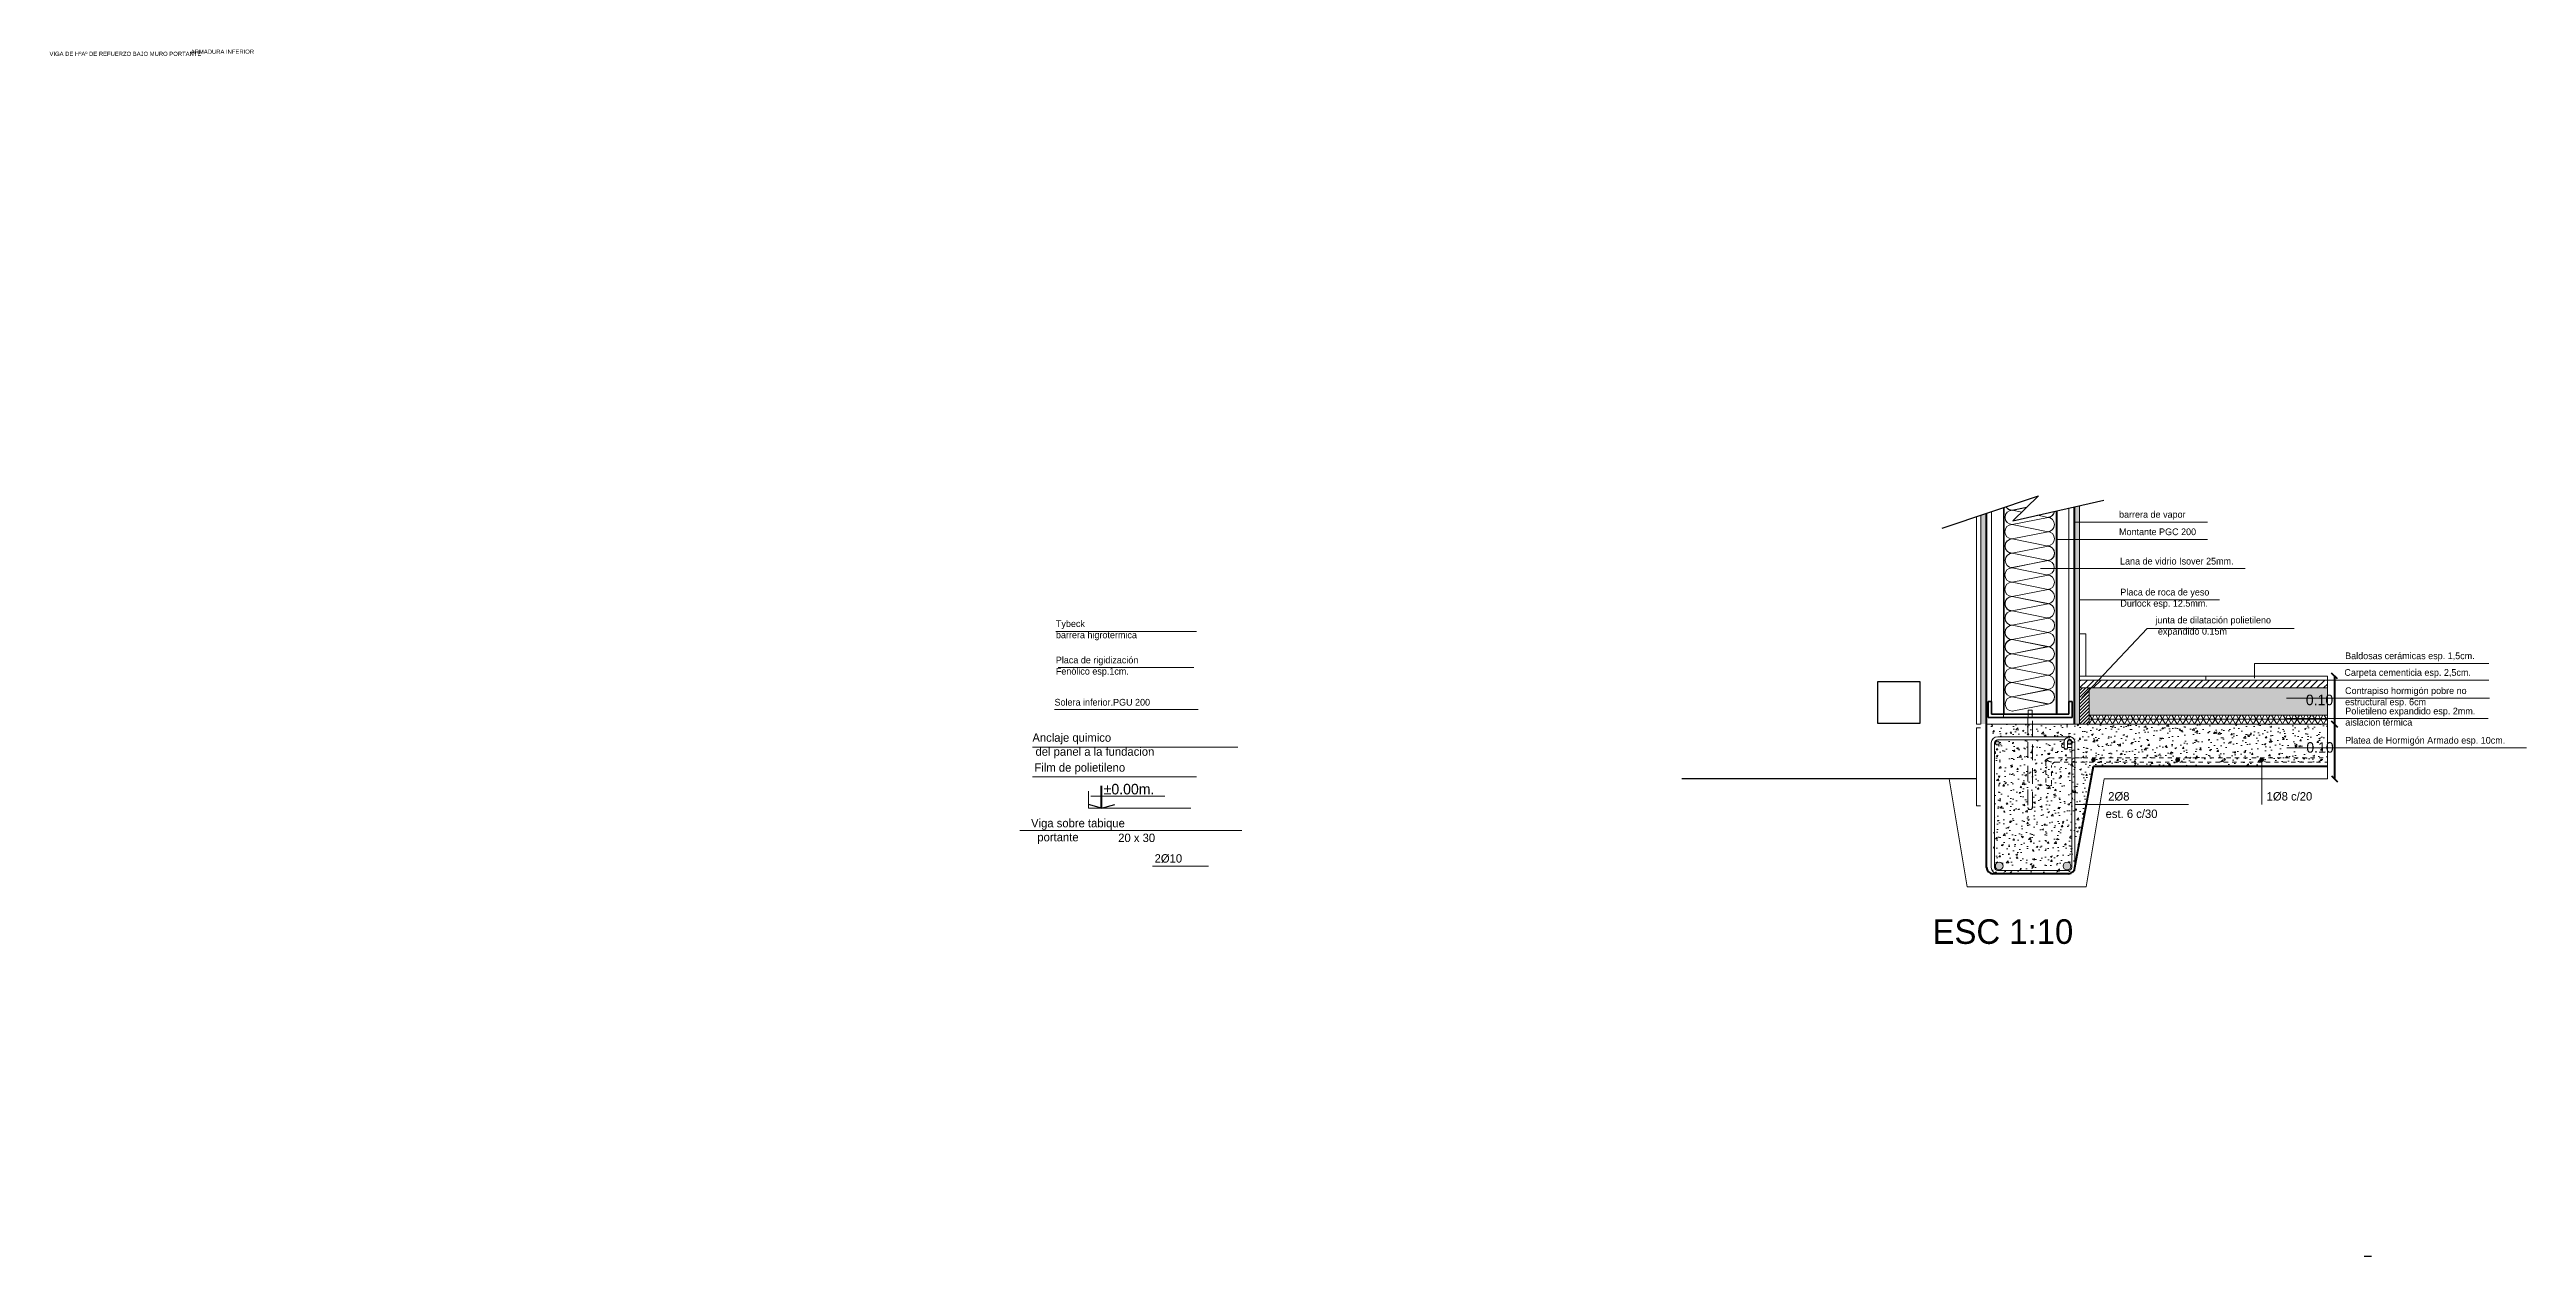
# Model space of a CAD drawing. Header units: millimetres. Extents: x 2439 to 2849, y 1282 to 1398.
# Drawn here: x 2441.5 to 2500.4, y 1282.4 to 1311.1 of the extents above; entities that cross this region are included whole.
import ezdxf

# ---------------------------------------------------------------- set-up
doc = ezdxf.new("R2010")
doc.units = ezdxf.units.MM
doc.linetypes.add('HIDDEN', pattern=[0.375, 0.25, -0.125])
for name, color, linetype, lineweight in [('-0.05 gris 253', 253, 'Continuous', 5), ('-0.1 puntead', 7, 'HIDDEN', 13), ('-0.2', 7, 'Continuous', 20), ('-0.3', 7, 'Continuous', 35), ('-01', 5, 'Continuous', 9), ('-02', 2, 'Continuous', 20), ('-cotasparciales', 2, 'Continuous', 20), ('-Cuadricula', 250, 'Continuous', 20), ('-Muro 0.4', 1, 'Continuous', 40), ('-MUROS', 40, 'Continuous', 25), ('-paneles', 5, 'Continuous', 20), ('.01', 5, 'Continuous', 9), ('.02', 2, 'Continuous', 20), ('.3', 6, 'Continuous', 30), ('0.1', 142, 'Continuous', 9)]:
    doc.layers.add(name, color=color, linetype=linetype, lineweight=lineweight)
doc.styles.get("Standard").update_dxf_attribs({"font": 'arial.ttf'})
doc.styles.add('Stylus', font='GOTHIC.TTF', dxfattribs={"height": 0.1})

# ---------------------------------------------------------------- blocks, each defined once
blk = doc.blocks.new('_Oblique')
at = {"color": 0, "linetype": 'ByBlock', "lineweight": -2}
blk.add_line((-0.5, -0.5), (0.5, 0.5), dxfattribs=at)

msp = doc.modelspace()

# ---------------------------------------------------------------- hatches: boundary and pattern name
at = {"layer": '-0.05 gris 253', "linetype": 'Continuous', "ltscale": 0.2}
h = msp.add_hatch(color=253, dxfattribs=at)
h.paths.add_polyline_path([(2487.4442, 1295.10022), (2487.5692, 1295.10022), (2487.5692, 1296.94231), (2487.4442, 1296.94231)])
h.paths.add_polyline_path([(2489.79369, 1300.29776), (2489.66869, 1300.26902), (2489.66869, 1295.10022), (2489.79369, 1295.10022)])
h.paths.add_polyline_path([(2487.5692, 1300.11093), (2487.4442, 1300.06866), (2487.4442, 1296.94231), (2487.5692, 1296.94231)])
at = {"layer": '.01', "linetype": 'Continuous', "ltscale": 0.2}
h = msp.add_hatch(dxfattribs=at)
h.set_pattern_fill('_USER', color=256, scale=0.114, angle=45, style=0, pattern_type=0)
h.set_pattern_definition([(45, (2489.79369, 1295.96045), (-0.0806102, 0.0806102), [])])
h.paths.add_polyline_path([(2495.68983, 1295.96045), (2495.68983, 1296.14729), (2489.79369, 1296.14729), (2489.79369, 1295.96045)])
h = msp.add_hatch(dxfattribs=at)
h.set_pattern_fill('JIS_LC_20', color=256, scale=0.0028, style=0)
h.set_pattern_definition([(45, (2489.793685, 1295.100223), (-0.039598, 0.039598), []), (45, (2489.794805, 1295.100223), (-0.039598, 0.039598), [])])
h.paths.add_polyline_path([(2489.79369, 1295.10022), (2490.02195, 1295.10022), (2490.02195, 1295.96045), (2489.79369, 1295.96045)])
h = msp.add_hatch(dxfattribs=at)
h.set_pattern_fill('AR-SAND', color=256, scale=0.0028, style=0)
h.set_pattern_definition([(37.5, (2490.02195, 1295.31045), (-0.00448, 0.1370357), [0, -0.1081024, 0, -0.120904, 0, -0.11557]), (7.5, (2490.02195, 1295.31045), (0.1258665, 0.200711), [0, -0.0583184, 0, -0.0974344, 0, -0.037338]), (327.5, (2489.93447, 1295.31045), (0.2214779, 0.0004024), [0, -0.03556, 0, -0.128016, 0, -0.167132]), (317.5, (2489.93447, 1295.31045), (0.213796, 0.06242), [0, -0.01778, 0, -0.0839216, 0, -0.096012])])
h.paths.add_polyline_path([(2495.68983, 1295.31045), (2495.68983, 1295.96045), (2490.02195, 1295.96045), (2490.02195, 1295.31045)])
h = msp.add_hatch(dxfattribs=at)
h.set_pattern_fill('AR-CONC', color=256, scale=0.00225, style=0)
h.set_pattern_definition([(50, (2704.07903, 1210.8558), (0.4099155, -0.03586294), [0.0428625, -0.4714875]), (355, (2704.07903, 1210.8558), (-0.07929636, 0.42987745), [0.03429, -0.37719]), (100.451, (2704.1132, 1210.8528), (0.3306206, 0.39401255), [0.0364275, -0.4007025]), (46.1842, (2704.07903, 1210.9701), (0.6099278, -0.0945952), [0.0642937, -0.7072312]), (96.6356, (2704.12986, 1210.9622), (0.5341595, 0.5567075), [0.0546412, -0.6010537]), (351.184, (2704.079, 1210.9701), (0.5341604, 0.5567065), [0.051435, -0.565785]), (21, (2704.13618, 1210.9415), (0.3411335, -0.2300974), [0.0428625, -0.4714875]), (326, (2704.1362, 1210.9415), (0.1390546, 0.4144229), [0.03429, -0.37719]), (71.4514, (2704.1646, 1210.92234), (0.4801871, 0.1843264), [0.0364275, -0.4007025]), (37.5, (2704.07903, 1210.85579), (0.00694936, 0.19024884), [0, -0.372618, 0, -0.382905, 0, -0.37861875]), (7.5, (2704.07903, 1210.8558), (0.15034424, 0.2254063), [0, -0.218313, 0, -0.3640455, 0, -0.14430375]), (327.5, (2703.95159, 1210.85579), (0.30507884, -0.01288967), [0, -0.142875, 0, -0.44577, 0, -0.5915025]), (317.5, (2703.89444, 1210.8558), (0.33329066, 0.0572096), [0, -0.1857375, 0, -0.296037, 0, -0.4200525])])
h.paths.add_polyline_path([(2489.68316, 1294.69258, 0.36457479), (2489.5555, 1294.80022), (2489.55532, 1294.80022, 0.29694247), (2489.43667, 1294.72294), (2487.84084, 1294.7241, 0.36546124), (2487.77021, 1294.65176), (2487.77021, 1292.56832), (2487.69293, 1292.56832), (2487.69293, 1291.68955, 0.39085115), (2487.84749, 1291.53993), (2489.5286, 1291.53993, 0.39085115), (2489.68316, 1291.68955), (2489.68316, 1291.72467), (2489.58663, 1291.72467, -1), (2489.40311, 1291.72467, -1), (2489.58663, 1291.72467), (2489.68316, 1291.72467)])
h.paths.add_polyline_path([(2487.79246, 1294.65147, -1), (2487.88422, 1294.65147, -1)], flags=16)
h.paths.add_polyline_path([(2489.50885, 1294.67329, -1), (2489.60061, 1294.67329, -1)], flags=16)
h.paths.add_polyline_path([(2489.39034, 1294.62184, 0.78813423), (2489.39034, 1294.54456), (2489.42749, 1294.54456), (2489.42749, 1294.62184)], flags=16)
h.paths.add_polyline_path([(2489.50477, 1294.69258, -0.89378337), (2489.60588, 1294.69258, 0.89378337), (2489.50477, 1294.69258), (2489.50477, 1294.62184), (2489.58674, 1294.62184, 0.10212521), (2489.6063, 1294.62822, -0.10212521), (2489.58674, 1294.62184), (2489.50477, 1294.62184), (2489.50477, 1294.54456), (2489.58674, 1294.54456, 0.10212521), (2489.6063, 1294.55094, -0.10212521), (2489.58674, 1294.54456), (2489.50477, 1294.54456)], flags=16)
h.paths.add_polyline_path([(2487.97298, 1291.72467, -1), (2487.78947, 1291.72467, -1)], flags=16)
h.paths.add_polyline_path([(2487.69293, 1295.10022), (2487.69293, 1294.65176, -0.39085115), (2487.84749, 1294.80138), (2489.55532, 1294.80022, -0.36495964), (2489.68316, 1294.69258), (2489.68316, 1294.29616), (2495.68983, 1294.29616), (2495.68983, 1295.10022)])
h.paths.add_polyline_path([(2490.125, 1294.10022), (2494.125, 1294.10022), (2494.125, 1294.19781), (2489.68316, 1294.19781), (2489.68316, 1293.19106), (2489.95836, 1293.19106)])
h.paths.add_polyline_path([(2489.68316, 1294.29616), (2489.68316, 1294.19781), (2494.125, 1294.19781), (2494.125, 1294.20434, -0.41421356), (2494.07912, 1294.25022, -1), (2494.17088, 1294.25022, -0.41421356), (2494.125, 1294.20434), (2494.125, 1294.19781), (2495.68983, 1294.19781), (2495.68983, 1294.29616)])
h.paths.add_polyline_path([(2490.07912, 1294.25022, -1), (2490.17088, 1294.25022, -1)], flags=16)
h.paths.add_polyline_path([(2492.17088, 1294.25022, -1), (2492.07912, 1294.25022, -1)], flags=16)
h.paths.add_polyline_path([(2489.68316, 1291.72467), (2489.68959, 1291.72467), (2489.95836, 1293.19106), (2489.68316, 1293.19106)])
h = msp.add_hatch(color=256, dxfattribs=at)
h.paths.add_polyline_path([(2487.78947, 1291.72467, 1), (2487.97298, 1291.72467, 1)])
h.paths.add_polyline_path([(2489.40311, 1291.72467, 1), (2489.58663, 1291.72467, 1)])
h.paths.add_polyline_path([(2489.60061, 1294.67329, 1), (2489.50885, 1294.67329, 1)])
h.paths.add_polyline_path([(2487.79246, 1294.65147, 1), (2487.88422, 1294.65147, 1)])
for points in [[(2490.17088, 1294.25022, 1), (2490.07912, 1294.25022, 1)], [(2492.07912, 1294.25022, 1), (2492.17088, 1294.25022, 1)], [(2494.07912, 1294.25022, 1), (2494.17088, 1294.25022, 1)]]:
    msp.add_hatch(color=256, dxfattribs=at).paths.add_polyline_path(points)

# ---------------------------------------------------------------- linework, layer by layer
at = {"layer": '-0.1 puntead', "ltscale": 1.5}
for p, q in [((2488.56317, 1295.23537), (2488.56317, 1293.11667)), ((2488.67471, 1293.11667), (2488.67471, 1295.23538))]:
    msp.add_line(p, q, dxfattribs=at)
at = {"layer": '-0.1 puntead', "ltscale": 0.2}
for p, q in [((2488.98969, 1294.20762), (2488.98969, 1293.66679)), ((2489.08849, 1294.29616), (2495.68983, 1294.29616)), ((2489.22463, 1294.19781), (2495.68983, 1294.19781)), ((2489.12644, 1293.66679), (2489.12644, 1294.11192))]:
    msp.add_line(p, q, dxfattribs=at)
for centre, radius, start, end in [((2489.10037, 1294.18351), 0.11327, 96.0194074, 167.7141321), ((2489.23651, 1294.08516), 0.11327, 96.0194074, 167.7141321), ((2489.05807, 1293.71224), 0.0821, 213.611986, 326.388014)]:
    msp.add_arc(centre, radius, start, end, dxfattribs=at)
at = {"layer": '-0.1 puntead', "ltscale": 1.5}
msp.add_arc((2488.61894, 1293.12503), 0.05639, 188.5228278, 351.4771722, dxfattribs=at)
at = {"layer": '-0.2'}
for p, q in [((2487.4442, 1300.06866), (2487.4442, 1295.10022)), ((2487.5692, 1300.11093), (2487.5692, 1295.10022)), ((2487.3442, 1300.03485), (2487.3442, 1295.10022)), ((2489.79369, 1295.96045), (2495.68983, 1295.96045)), ((2490.02195, 1295.96045), (2490.02195, 1295.10022)), ((2487.3442, 1295.10022), (2487.43911, 1295.10022)), ((2487.3442, 1295.00954), (2487.3442, 1293.15587)), ((2487.3442, 1295.00954), (2487.43911, 1295.00954)), ((2487.69293, 1295.10022), (2495.68983, 1295.10022)), ((2490.02195, 1295.31045), (2495.68983, 1295.31045)), ((2487.3442, 1293.15587), (2487.43911, 1293.15587))]:
    msp.add_line(p, q, dxfattribs=at)
at = {"layer": '-0.3', "linetype": 'Continuous', "ltscale": 0.2}
for p, q in [((2487.61894, 1295.25999), (2487.61894, 1295.63999)), ((2487.61894, 1295.63999), (2487.69894, 1295.63999)), ((2487.69894, 1295.33999), (2487.69894, 1295.63999)), ((2489.53894, 1295.33999), (2489.53894, 1295.63999)), ((2489.53894, 1295.63999), (2489.61894, 1295.63999)), ((2489.61894, 1295.25999), (2489.61894, 1295.63999)), ((2487.61894, 1295.25999), (2489.61894, 1295.25999)), ((2487.69894, 1295.33999), (2489.53894, 1295.33999))]:
    msp.add_line(p, q, dxfattribs=at)
at = {"layer": '-01'}
for p, q in [((2487.97974, 1300.24975), (2487.97974, 1295.25999)), ((2487.99894, 1300.25624), (2487.99894, 1295.33999)), ((2489.23894, 1300.17019), (2489.23894, 1295.33999)), ((2489.25814, 1300.1746), (2489.25814, 1295.33999)), ((2489.79369, 1296.24393), (2495.68983, 1296.24393)), ((2489.79369, 1296.14729), (2495.68983, 1296.14729)), ((2488.56924, 1295.25999), (2488.56924, 1295.43402)), ((2488.56924, 1295.43402), (2488.66864, 1295.43402)), ((2488.66864, 1295.43402), (2488.66864, 1295.25999)), ((2464.88824, 1294.55525), (2469.77738, 1294.55525)), ((2464.88824, 1293.844), (2468.79315, 1293.844)), ((2466.22231, 1293.10022), (2468.65332, 1293.10022)), ((2466.27734, 1293.38997), (2468.03982, 1293.38997)), ((2489.68316, 1293.19106), (2492.38253, 1293.19106)), ((2464.5919, 1292.56832), (2469.86814, 1292.56832)), ((2467.74142, 1291.72467), (2469.07563, 1291.72467))]:
    msp.add_line(p, q, dxfattribs=at)
at = {"layer": '-02'}
for p, q in [((2489.66869, 1300.26902), (2489.66869, 1295.10022)), ((2489.79369, 1300.29776), (2489.79369, 1295.10022)), ((2487.84749, 1294.80138), (2489.55532, 1294.80022)), ((2487.69293, 1291.68955), (2487.69293, 1294.65176)), ((2487.77021, 1291.68955), (2487.77021, 1294.65176)), ((2487.84084, 1294.7241), (2489.43667, 1294.72294)), ((2489.39034, 1294.62184), (2489.42749, 1294.62184)), ((2489.39034, 1294.54456), (2489.42749, 1294.54456)), ((2489.42749, 1294.5276), (2489.42749, 1294.69258)), ((2489.50477, 1294.5276), (2489.50477, 1294.69258)), ((2489.50477, 1294.62184), (2489.58674, 1294.62184)), ((2489.50477, 1294.54456), (2489.58674, 1294.54456)), ((2489.60588, 1294.69258), (2489.60588, 1291.68955)), ((2489.68316, 1294.69258), (2489.68316, 1291.68955)), ((2489.53525, 1291.61721), (2487.84084, 1291.61721))]:
    msp.add_line(p, q, dxfattribs=at)
for centre, radius in [((2487.83834, 1294.65147), 0.04588), ((2489.55473, 1294.67329), 0.04588), ((2490.125, 1294.25022), 0.04588), ((2492.125, 1294.25022), 0.04588), ((2494.125, 1294.25022), 0.04588), ((2487.88122, 1291.72467), 0.09176), ((2489.49487, 1291.72467), 0.09176)]:
    msp.add_circle(centre, radius, dxfattribs=at)
for centre, radius, start, end in [((2487.8513, 1294.64281), 0.15861, 91.3736266, 176.7660294), ((2489.55532, 1294.6705), 0.12973, 9.7998339, 170.2001661), ((2487.8484, 1294.64607), 0.0784, 95.5371251, 175.8387213), ((2489.39963, 1294.5832), 0.03974, 103.5142911, 256.4857089), ((2489.46613, 1294.53608), 0.03956, 192.3779274, 347.6220726), ((2489.55532, 1294.68689), 0.05087, 6.4203702, 173.5796298), ((2489.58106, 1294.67239), 0.05087, 276.4203702, 299.2021203), ((2489.58106, 1294.59511), 0.05087, 276.4203702, 299.2021203), ((2487.8513, 1291.6985), 0.15861, 183.2339706, 268.6263734), ((2487.8484, 1291.69524), 0.0784, 184.1612787, 264.4628749), ((2489.52769, 1291.69524), 0.0784, 275.5371251, 355.8387213)]:
    msp.add_arc(centre, radius, start, end, dxfattribs=at)
at = {"layer": '-cotasparciales', "linetype": 'Continuous', "ltscale": 0.2}
for p, q in [((2486.68889, 1293.80022), (2487.12096, 1291.22744)), ((2489.94675, 1291.22744), (2490.37882, 1293.80022)), ((2490.37882, 1293.80022), (2495.68983, 1293.80022)), ((2487.12096, 1291.22744), (2489.94675, 1291.22744))]:
    msp.add_line(p, q, dxfattribs=at)
at = {"layer": '-Cuadricula'}
for p, q in [((2488.41875, 1300.14276), (2488.186, 1300.18918)), ((2488.41875, 1300.14276), (2488.186, 1300.18918)), ((2488.19024, 1300.18834), (2488.53581, 1300.25698)), ((2488.19024, 1300.18834), (2488.53581, 1300.25698)), ((2488.53581, 1300.25698), (2488.19024, 1300.18834)), ((2488.19024, 1300.1836), (2488.52972, 1300.25103)), ((2488.52972, 1300.25103), (2488.19024, 1300.1836)), ((2488.41852, 1300.14254), (2488.19024, 1300.18807)), ((2489.04764, 1300.01706), (2488.79351, 1300.06775)), ((2489.04341, 1300.01817), (2488.79413, 1300.06789)), ((2489.04341, 1300.01817), (2488.79413, 1300.06789)), ((2489.04341, 1300.01817), (2488.186, 1299.84787)), ((2488.186, 1299.84787), (2489.04341, 1300.01817)), ((2488.186, 1299.84787), (2489.04341, 1300.01817)), ((2489.04341, 1299.6766), (2488.186, 1299.84761)), ((2489.04341, 1299.6766), (2488.186, 1299.5063)), ((2488.186, 1299.5063), (2489.04341, 1299.6766)), ((2489.04764, 1300.01706), (2488.19024, 1299.84676)), ((2489.04764, 1299.33613), (2488.19024, 1299.50714)), ((2489.04764, 1299.33355), (2488.19024, 1299.50456)), ((2489.04764, 1299.33355), (2488.19024, 1299.50456)), ((2488.18233, 1298.81688), (2489.02112, 1298.99108)), ((2489.04341, 1298.99308), (2488.186, 1299.16409)), ((2489.04341, 1298.99308), (2488.186, 1299.16409)), ((2489.04764, 1299.33523), (2488.19024, 1299.16493)), ((2488.19024, 1299.16493), (2489.04764, 1299.33523)), ((2489.04764, 1299.33523), (2488.19024, 1299.16493)), ((2488.19024, 1299.16325), (2489.04764, 1299.33355)), ((2488.19024, 1299.16325), (2489.04764, 1299.33355)), ((2489.04764, 1299.33355), (2488.19024, 1299.16325)), ((2489.04764, 1298.99392), (2488.19024, 1299.16493)), ((2489.04764, 1298.99392), (2488.19024, 1299.16493)), ((2489.04764, 1298.99197), (2488.19024, 1299.16298)), ((2489.04764, 1298.99337), (2488.19024, 1298.82307)), ((2489.04398, 1298.64671), (2488.18657, 1298.81772)), ((2489.04398, 1298.64582), (2488.18657, 1298.47552)), ((2488.18657, 1298.47552), (2489.04398, 1298.64582)), ((2489.04398, 1298.64582), (2488.18657, 1298.47552)), ((2489.04398, 1298.30451), (2488.18657, 1298.47552)), ((2489.04398, 1298.30451), (2488.18657, 1298.47552)), ((2488.18657, 1298.13421), (2489.04398, 1298.30451)), ((2488.18657, 1298.13421), (2489.04398, 1298.30451)), ((2489.04398, 1298.30451), (2488.18657, 1298.13421)), ((2489.04341, 1297.96284), (2488.186, 1297.79254)), ((2488.186, 1297.79254), (2489.04341, 1297.96284)), ((2489.04398, 1297.96767), (2488.18657, 1298.13868)), ((2489.04398, 1297.96767), (2488.18657, 1298.13868)), ((2489.04398, 1297.96293), (2488.18657, 1298.13394)), ((2488.19024, 1297.79338), (2489.04764, 1297.96368)), ((2489.04764, 1297.96368), (2488.19024, 1297.79338)), ((2489.04764, 1297.62237), (2488.19024, 1297.79338)), ((2489.04764, 1297.62148), (2488.19024, 1297.45118)), ((2488.19024, 1297.45118), (2489.04764, 1297.62148)), ((2489.04764, 1297.62148), (2488.19024, 1297.45118)), ((2489.04764, 1297.28017), (2488.19024, 1297.45118)), ((2489.04764, 1297.28017), (2488.19024, 1297.45118)), ((2488.19024, 1297.10987), (2489.04764, 1297.28017)), ((2488.19024, 1297.10987), (2489.04764, 1297.28017)), ((2489.04764, 1297.28017), (2488.19024, 1297.10987)), ((2489.04341, 1296.60286), (2488.186, 1296.77387)), ((2489.04341, 1296.60286), (2488.186, 1296.77387)), ((2489.04341, 1296.60286), (2488.186, 1296.43256)), ((2488.186, 1296.43256), (2489.04341, 1296.60286)), ((2488.186, 1296.43256), (2489.04341, 1296.60286)), ((2489.04764, 1296.94333), (2488.19024, 1297.11434)), ((2489.04764, 1296.94333), (2488.19024, 1297.11434)), ((2489.04764, 1296.93859), (2488.19024, 1297.1096)), ((2488.19024, 1296.77303), (2489.04764, 1296.94333)), ((2488.19024, 1296.77303), (2489.04764, 1296.94333)), ((2489.04764, 1296.94333), (2488.19024, 1296.77303)), ((2488.19024, 1296.76829), (2489.04764, 1296.93859)), ((2489.04764, 1296.93859), (2488.19024, 1296.76829)), ((2489.04764, 1296.60175), (2488.19024, 1296.77276)), ((2489.04764, 1296.60175), (2488.19024, 1296.43145)), ((2489.04341, 1296.26129), (2488.186, 1296.4323)), ((2489.04341, 1296.26129), (2488.186, 1296.09099)), ((2488.186, 1296.09099), (2489.04341, 1296.26129)), ((2489.04764, 1295.92082), (2488.19024, 1296.09183)), ((2489.04764, 1295.91824), (2488.19024, 1296.08925)), ((2489.04764, 1295.91824), (2488.19024, 1296.08925)), ((2489.04341, 1295.57777), (2488.186, 1295.74879)), ((2489.04341, 1295.57777), (2488.186, 1295.74879)), ((2489.04764, 1295.91993), (2488.19024, 1295.74963)), ((2488.19024, 1295.74963), (2489.04764, 1295.91993)), ((2489.04764, 1295.91993), (2488.19024, 1295.74963)), ((2488.19024, 1295.74794), (2489.04764, 1295.91824)), ((2488.19024, 1295.74794), (2489.04764, 1295.91824)), ((2489.04764, 1295.91824), (2488.19024, 1295.74794)), ((2489.04764, 1295.57862), (2488.19024, 1295.74963)), ((2489.04764, 1295.57862), (2488.19024, 1295.74963)), ((2489.04764, 1295.57666), (2488.19024, 1295.74767)), ((2489.04764, 1295.57806), (2488.19024, 1295.40777))]:
    msp.add_line(p, q, dxfattribs=at)
for centre, radius, start, end in [((2488.19024, 1300.01742), 0.17065, 90, 270), ((2488.19024, 1300.35426), 0.17065, 209.3456151, 270), ((2488.19024, 1300.35899), 0.17065, 210.8819448, 270), ((2489.02478, 1300.18781), 0.17065, 270, 350.5011578), ((2489.02888, 1300.18682), 0.1708, 276.308212, 351.2005393), ((2488.186, 1299.67695), 0.17065, 90, 270), ((2488.19024, 1299.33648), 0.17065, 90, 270), ((2488.19024, 1299.3339), 0.17065, 90, 270), ((2489.02478, 1299.8465), 0.17065, 270, 90), ((2489.02478, 1299.50984), 0.17065, 270, 90), ((2488.19447, 1298.99344), 0.17065, 90, 270), ((2489.02112, 1298.82042), 0.17065, 270, 90), ((2489.02478, 1299.16272), 0.17065, 270, 90), ((2489.02902, 1299.16356), 0.17065, 270, 90), ((2489.02888, 1299.16173), 0.1708, 276.308212, 89.9528997), ((2488.18657, 1298.64707), 0.17065, 90, 270), ((2488.18657, 1298.30486), 0.17065, 90, 270), ((2489.02535, 1298.47414), 0.17065, 270, 90), ((2489.02521, 1298.13269), 0.1708, 276.308212, 89.9528997), ((2488.186, 1297.9632), 0.17065, 90, 270), ((2488.19024, 1297.96404), 0.17065, 90, 270), ((2488.19024, 1297.62273), 0.17065, 90, 270), ((2489.02478, 1297.79608), 0.17065, 270, 90), ((2488.19024, 1297.28052), 0.17065, 90, 270), ((2489.02902, 1297.4498), 0.17065, 270, 90), ((2489.02888, 1297.10835), 0.1708, 276.308212, 89.9528997), ((2488.19024, 1296.94368), 0.17065, 90, 270), ((2488.19024, 1296.93895), 0.17065, 90, 270), ((2488.19024, 1296.60211), 0.17065, 90, 270), ((2489.02478, 1296.7725), 0.17065, 270, 90), ((2489.02478, 1296.43119), 0.17065, 270, 90), ((2489.02888, 1296.77151), 0.1708, 276.308212, 89.9528997), ((2488.186, 1296.26164), 0.17065, 90, 270), ((2488.19024, 1295.92117), 0.17065, 90, 270), ((2488.19024, 1295.91859), 0.17065, 90, 270), ((2489.02478, 1296.09453), 0.17065, 270, 90), ((2488.19447, 1295.57813), 0.17065, 90, 270), ((2489.02478, 1295.74741), 0.17065, 270, 90), ((2489.02902, 1295.74825), 0.17065, 270, 90), ((2489.02888, 1295.74642), 0.1708, 276.308212, 89.9528997)]:
    msp.add_arc(centre, radius, start, end, dxfattribs=at)
at = {"layer": '-Muro 0.4', "linetype": 'Continuous', "lineweight": 60, "ltscale": 0.2}
for p, q in [((2487.57894, 1295.10022), (2487.57894, 1300.11422)), ((2487.57894, 1291.68955), (2487.57894, 1295.10022)), ((2489.68316, 1291.68955), (2490.125, 1294.10022)), ((2490.125, 1294.10022), (2495.68983, 1294.10022))]:
    msp.add_line(p, q, dxfattribs=at)
at = {"layer": '-Muro 0.4', "linetype": 'Continuous', "ltscale": 0.2}
for p, q in [((2495.85424, 1296.24393), (2495.85424, 1295.10022)), ((2495.85424, 1295.10022), (2495.85424, 1293.80022)), ((2466.53584, 1293.10022), (2466.53584, 1293.63575))]:
    msp.add_line(p, q, dxfattribs=at)
at = {"layer": '-Muro 0.4', "linetype": 'Continuous', "lineweight": 60}
msp.add_line((2489.5286, 1291.53993), (2487.7335, 1291.53993), dxfattribs=at)
for centre, start, end in [((2487.7373, 1291.6985), 183.2339706, 268.6263734), ((2489.52479, 1291.6985), 271.3736266, 356.7660294)]:
    msp.add_arc(centre, 0.15861, start, end, dxfattribs=at)
at = {"layer": '-MUROS'}
for q in [(2466.22074, 1293.18465), (2466.85093, 1293.18465)]:
    msp.add_line((2466.53584, 1293.10022), q, dxfattribs=at)
at = {"layer": '-paneles', "ltscale": 0.3}
for p, q in [((2492.83433, 1299.49021), (2489.25814, 1299.49021)), ((2492.83433, 1299.90361), (2489.66869, 1299.90361)), ((2493.73222, 1298.80372), (2488.86437, 1298.80372)), ((2493.11755, 1298.05875), (2489.79369, 1298.05875)), ((2468.79315, 1297.30498), (2465.44822, 1297.30498)), ((2494.89646, 1297.37365), (2491.40063, 1297.37365)), ((2499.5222, 1296.54409), (2493.95297, 1296.54409)), ((2468.73011, 1296.4435), (2465.49838, 1296.4435)), ((2499.52379, 1296.14729), (2494.31558, 1296.14729)), ((2468.83315, 1295.44999), (2465.41696, 1295.44999)), ((2499.54294, 1295.71414), (2494.71066, 1295.71414)), ((2499.51183, 1295.23004), (2494.71573, 1295.23004)), ((2500.42057, 1294.53425), (2494.7208, 1294.53425))]:
    msp.add_line(p, q, dxfattribs=at)
at = {"layer": '.01', "linetype": 'Continuous', "ltscale": 0.2}
for p, q in [((2487.69894, 1295.63999), (2487.69894, 1300.1548)), ((2489.53894, 1295.63999), (2489.53894, 1300.23918)), ((2489.94369, 1297.24393), (2489.79369, 1297.24393)), ((2489.84699, 1295.72882), (2491.40063, 1297.37365)), ((2489.94369, 1296.24393), (2489.94369, 1297.24393)), ((2493.95297, 1296.54409), (2493.95297, 1296.19357)), ((2489.79369, 1296.24393), (2489.94369, 1296.24393)), ((2492.79369, 1296.14729), (2492.79369, 1296.24393)), ((2495.68983, 1293.80022), (2495.68983, 1296.24393)), ((2490.02195, 1295.10022), (2490.14333, 1295.31045)), ((2490.02195, 1295.22087), (2495.68983, 1295.22087)), ((2490.16126, 1295.10022), (2490.03989, 1295.31045)), ((2490.16126, 1295.10022), (2490.28264, 1295.31045)), ((2490.30058, 1295.10022), (2490.1792, 1295.31045)), ((2490.30058, 1295.10022), (2490.42195, 1295.31045)), ((2490.43989, 1295.10022), (2490.31852, 1295.31045)), ((2490.43989, 1295.10022), (2490.56127, 1295.31045)), ((2490.57921, 1295.10022), (2490.45783, 1295.31045)), ((2490.57921, 1295.10022), (2490.70058, 1295.31045)), ((2490.71852, 1295.10022), (2490.59715, 1295.31045)), ((2490.71852, 1295.10022), (2490.8399, 1295.31045)), ((2490.85784, 1295.10022), (2490.73646, 1295.31045)), ((2490.85784, 1295.10022), (2490.97921, 1295.31045)), ((2490.99715, 1295.10022), (2490.87578, 1295.31045)), ((2490.99715, 1295.10022), (2491.11853, 1295.31045)), ((2491.13647, 1295.10022), (2491.01509, 1295.31045)), ((2491.13647, 1295.10022), (2491.25784, 1295.31045)), ((2491.27578, 1295.10022), (2491.1544, 1295.31045)), ((2491.27578, 1295.10022), (2491.39716, 1295.31045)), ((2491.4151, 1295.10022), (2491.29372, 1295.31045)), ((2491.4151, 1295.10022), (2491.53647, 1295.31045)), ((2491.55441, 1295.10022), (2491.43303, 1295.31045)), ((2491.55441, 1295.10022), (2491.67579, 1295.31045)), ((2491.69372, 1295.10022), (2491.57235, 1295.31045)), ((2491.69372, 1295.10022), (2491.8151, 1295.31045)), ((2491.83304, 1295.10022), (2491.71166, 1295.31045)), ((2491.83304, 1295.10022), (2491.95442, 1295.31045)), ((2491.97235, 1295.10022), (2491.85098, 1295.31045)), ((2491.97235, 1295.10022), (2492.09373, 1295.31045)), ((2492.11167, 1295.10022), (2491.99029, 1295.31045)), ((2492.11167, 1295.10022), (2492.23304, 1295.31045)), ((2492.25098, 1295.10022), (2492.12961, 1295.31045)), ((2492.25098, 1295.10022), (2492.37236, 1295.31045)), ((2492.3903, 1295.10022), (2492.26892, 1295.31045)), ((2492.3903, 1295.10022), (2492.51167, 1295.31045)), ((2492.52961, 1295.10022), (2492.40824, 1295.31045)), ((2492.52961, 1295.10022), (2492.65099, 1295.31045)), ((2492.66893, 1295.10022), (2492.54755, 1295.31045)), ((2492.66893, 1295.10022), (2492.7903, 1295.31045)), ((2492.80824, 1295.10022), (2492.68687, 1295.31045)), ((2492.80824, 1295.10022), (2492.92962, 1295.31045)), ((2492.94756, 1295.10022), (2492.82618, 1295.31045)), ((2492.94756, 1295.10022), (2493.06893, 1295.31045)), ((2493.08687, 1295.10022), (2492.96549, 1295.31045)), ((2493.08687, 1295.10022), (2493.20825, 1295.31045)), ((2493.22619, 1295.10022), (2493.10481, 1295.31045)), ((2493.22619, 1295.10022), (2493.34756, 1295.31045)), ((2493.3655, 1295.10022), (2493.24412, 1295.31045)), ((2493.3655, 1295.10022), (2493.48688, 1295.31045)), ((2493.50481, 1295.10022), (2493.38344, 1295.31045)), ((2493.50481, 1295.10022), (2493.62619, 1295.31045)), ((2493.64413, 1295.10022), (2493.52275, 1295.31045)), ((2493.64413, 1295.10022), (2493.76551, 1295.31045)), ((2493.78344, 1295.10022), (2493.66207, 1295.31045)), ((2493.78344, 1295.10022), (2493.90482, 1295.31045)), ((2493.92276, 1295.10022), (2493.80138, 1295.31045)), ((2493.92276, 1295.10022), (2494.04414, 1295.31045)), ((2494.06207, 1295.10022), (2493.9407, 1295.31045)), ((2494.06207, 1295.10022), (2494.18345, 1295.31045)), ((2494.20139, 1295.10022), (2494.08001, 1295.31045)), ((2494.20139, 1295.10022), (2494.32276, 1295.31045)), ((2494.3407, 1295.10022), (2494.21933, 1295.31045)), ((2494.3407, 1295.10022), (2494.46208, 1295.31045)), ((2494.48002, 1295.10022), (2494.35864, 1295.31045)), ((2494.48002, 1295.10022), (2494.60139, 1295.31045)), ((2494.61933, 1295.10022), (2494.49796, 1295.31045)), ((2494.61933, 1295.10022), (2494.74071, 1295.31045)), ((2494.75865, 1295.10022), (2494.63727, 1295.31045)), ((2494.75865, 1295.10022), (2494.88002, 1295.31045)), ((2494.89796, 1295.10022), (2494.77658, 1295.31045)), ((2494.89796, 1295.10022), (2495.01934, 1295.31045)), ((2495.03728, 1295.10022), (2494.9159, 1295.31045)), ((2495.03728, 1295.10022), (2495.15865, 1295.31045)), ((2495.17659, 1295.10022), (2495.05521, 1295.31045)), ((2495.17659, 1295.10022), (2495.29797, 1295.31045)), ((2495.3159, 1295.10022), (2495.19453, 1295.31045)), ((2495.3159, 1295.10022), (2495.43728, 1295.31045)), ((2495.45522, 1295.10022), (2495.33384, 1295.31045)), ((2495.45522, 1295.10022), (2495.5766, 1295.31045)), ((2495.59453, 1295.10022), (2495.47316, 1295.31045)), ((2495.59453, 1295.10022), (2495.68983, 1295.26528)), ((2495.68983, 1295.17647), (2495.61247, 1295.31045)), ((2494.125, 1294.25022), (2494.125, 1293.18977))]:
    msp.add_line(p, q, dxfattribs=at)
at = {"layer": '.02', "linetype": 'Continuous', "ltscale": 0.2}
msp.add_line((2487.57894, 1295.10022), (2495.68983, 1295.10022), dxfattribs=at)
at = {"layer": '.02'}
msp.add_line((2466.22231, 1293.10022), (2466.22231, 1293.50737), dxfattribs=at)
at = {"layer": '.3', "linetype": 'Continuous', "lineweight": 60, "ltscale": 0.2}
msp.add_line((2489.66869, 1295.10022), (2489.66869, 1300.26902), dxfattribs=at)
at = {"color": 2, "linetype": 'Continuous', "ltscale": 0.3}
for p, q in [((2486.52859, 1299.75907), (2488.8194, 1300.53366)), ((2488.8194, 1300.53366), (2488.20257, 1299.93185)), ((2488.20257, 1299.93185), (2490.37039, 1300.43039))]:
    msp.add_line(p, q, dxfattribs=at)
for p, q in [((2484.99339, 1295.11532), (2484.99339, 1296.11532)), ((2484.99339, 1295.11532), (2484.99339, 1296.11532)), ((2484.99339, 1296.11532), (2485.99339, 1296.11532)), ((2485.99339, 1296.11532), (2485.99339, 1295.11532)), ((2485.99339, 1295.11532), (2484.99339, 1295.11532)), ((2487.3442, 1293.80022), (2480.33545, 1293.80022)), ((2496.73694, 1282.43799), (2496.55694, 1282.43799))]:
    msp.add_line(p, q)

# ---------------------------------------------------------------- block references
at = {"layer": '-Muro 0.4', "linetype": 'Continuous', "ltscale": 0.2, "xscale": 0.1399999999999864, "yscale": 0.1399999999999864, "zscale": 0.1399999999999864}
for p, rotation in [((2495.85424, 1296.24393), 90), ((2495.85424, 1295.10022), 90), ((2495.85424, 1295.10022), 270), ((2495.85424, 1293.80022), 270)]:
    msp.add_blockref('_Oblique', p, dxfattribs=dict(at, rotation=rotation))

# ---------------------------------------------------------------- texts
at = {"layer": '-02', "ltscale": 0.3, "char_height": 0.16, "width": 17.7100207, "attachment_point": 1, "style": 'Stylus'}
for s, insert in [('\\pt9.92;barrera de vapor', (2490.73167, 1300.16781)), ('\\pt9.92;Montante PGC 200', (2490.73167, 1299.75441)), ('\\pt9.92;Lana de vidrio Isover 25mm.', (2490.75569, 1299.05631)), ('\\pt9.92;Placa de roca de yeso\\PDurlock esp. 12.5mm.', (2490.76235, 1298.31966)), ('\\pt9.92;Tybeck\\Pbarrera higrotermica', (2465.44822, 1297.56918)), ('junta de dilatación polietileno\\P expandido 0.15m', (2491.59682, 1297.65577)), ('\\pt9.92;Placa de rigidización\\PFenólico esp.1cm.', (2465.44589, 1296.70441)), ('\\pt9.92;Baldosas cerámicas esp. 1,5cm.', (2496.10927, 1296.805)), ('\\pt9.92;Carpeta cementicia esp. 2,5cm.', (2496.09057, 1296.4082)), ('\\pt9.92;Contrapiso hormigón pobre no \\Pestructural esp. 6cm', (2496.10678, 1295.97505)), ('\\pt9.92;Solera inferior.PGU 200', (2465.41535, 1295.70051)), ('\\pt9.92;Polietileno expandido esp. 2mm.\\Paislacion térmica', (2496.11185, 1295.49095)), ('\\pt9.92;Platea de Hormigón Armado esp. 10cm.', (2496.11013, 1294.79516))]:
    msp.add_mtext(s, dxfattribs=dict(at, insert=insert))
at = {"layer": '-02', "char_height": 0.2, "width": 9.0096588, "attachment_point": 1, "style": 'Stylus'}
for s, insert in [('Anclaje quimico\\P del panel a la fundacion ', (2464.88824, 1294.88063)), ('Film de polietileno', (2464.93878, 1294.16938)), ('est. 6 c/30', (2490.41161, 1293.06737)), ('2%%C8', (2490.47411, 1293.48308)), ('1%%C8 c/20', (2494.2414, 1293.48308)), ('    Viga sobre tabique \\P      portante', (2464.55968, 1292.84582)), ('20 x 30', (2466.92894, 1292.49515)), ('2%%C10', (2467.79486, 1292.00584))]:
    msp.add_mtext(s, dxfattribs=dict(at, insert=insert))
at = {"layer": '.02', "style": 'Stylus'}
msp.add_text('±0.00m.', height=0.25, dxfattribs=at).set_placement((2466.58382, 1293.42893))
at = {"layer": '.02', "char_height": 0.25, "width": 1.6848175, "attachment_point": 3, "style": 'Stylus'}
for insert in [(2495.82417, 1295.80057), (2495.83589, 1294.6707)]:
    msp.add_mtext('0.10', dxfattribs=dict(at, insert=insert))
for s, p in [('VIGA DE HºAº DE REFUERZO BAJO MURO PORTANTE', (2441.51343, 1310.99303)), ('ARMADURA INFERIOR', (2444.87228, 1311.04378))]:
    msp.add_text(s, height=0.1).set_placement(p)
at = {"layer": '0.1', "insert": (2486.29639, 1290.45755), "char_height": 0.5845608, "width": 10.0379136, "attachment_point": 1}
msp.add_mtext('{\\fUsuzi|b0|i0|c0|p2;ESC 1:10}', dxfattribs=at)

doc.saveas('drawing.dxf')
